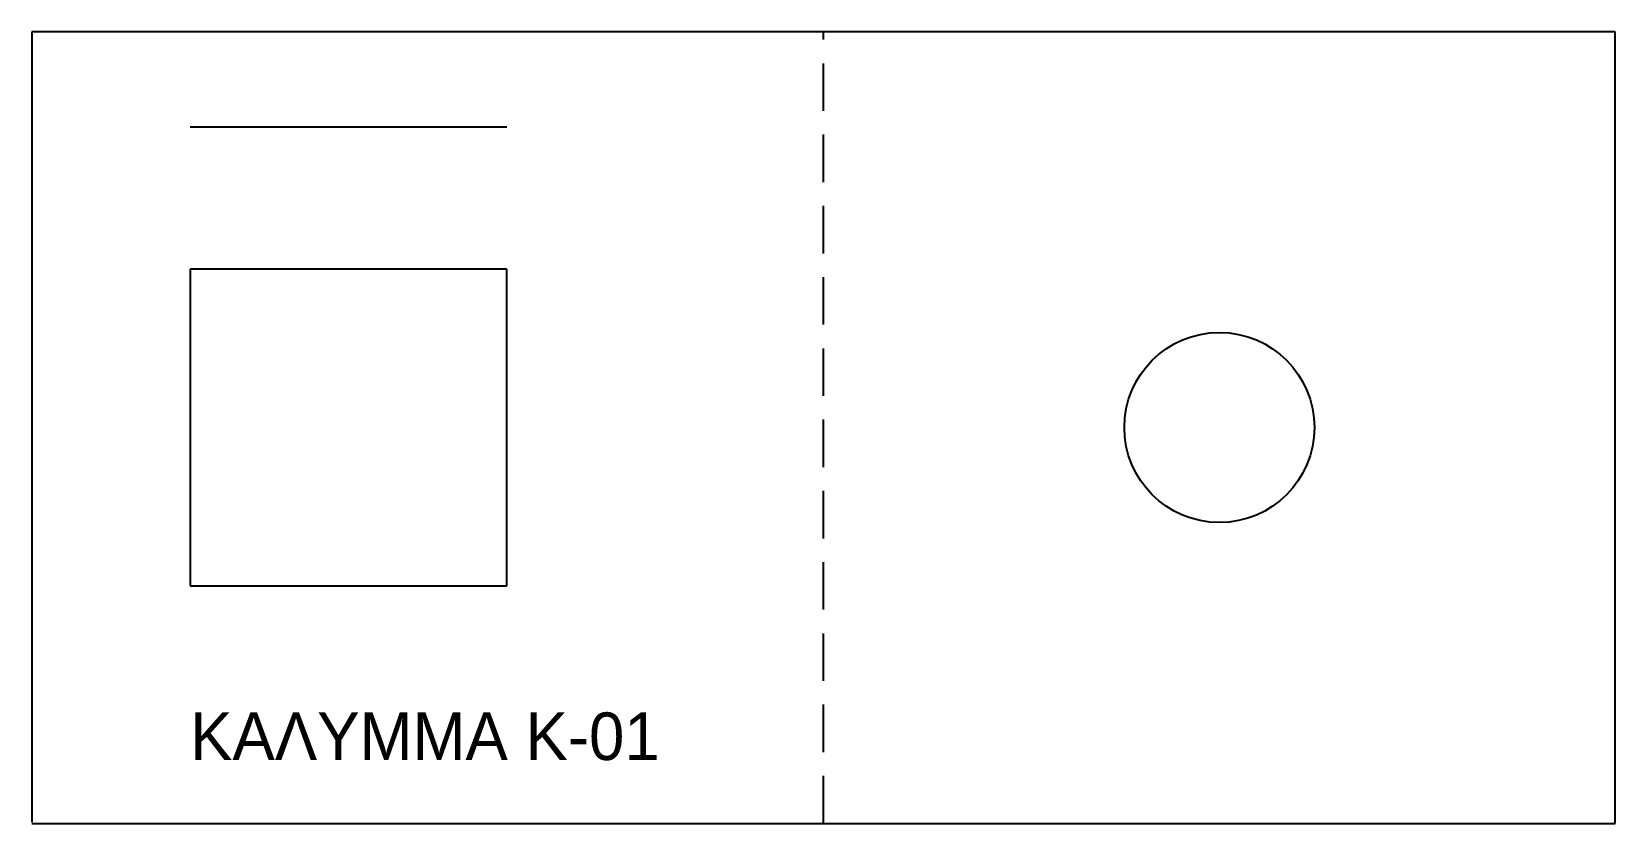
# Model space of a CAD drawing. Extents: x 0 to 200, y 0 to 100.
import ezdxf

# ---------------------------------------------------------------- set-up
doc = ezdxf.new("R2010")
doc.units = 0
doc.linetypes.add('DASHED', pattern=[9, 6, -3])
for name, color, linetype in [('BEND', 30, 'DASHED'), ('CUT', 7, 'CONTINUOUS'), ('MARK', 5, 'CONTINUOUS')]:
    doc.layers.add(name, color=color, linetype=linetype)

msp = doc.modelspace()

# ---------------------------------------------------------------- linework, layer by layer
at = {"layer": 'BEND'}
msp.add_line((100, 0), (100, 100), dxfattribs=at)
at = {"layer": 'CUT'}
for p, q in [((200, 100), (0, 100)), ((0, 100), (0, 0.15)), ((200, 0), (200, 100)), ((60, 70), (20, 70)), ((20, 70), (20, 30)), ((60, 30), (60, 70)), ((20, 30), (60, 30)), ((0, 0), (200, 0)), ((0, 0), (200, 0))]:
    msp.add_line(p, q, dxfattribs=at)
msp.add_circle((150, 50), 12, dxfattribs=at)
at = {"layer": 'MARK'}
msp.add_line((20, 88), (60, 88), dxfattribs=at)

# ---------------------------------------------------------------- texts
msp.add_text('ΚΑΛΥΜΜΑ Κ-01', height=6, dxfattribs=at).set_placement((20, 8))

doc.saveas('drawing.dxf')
